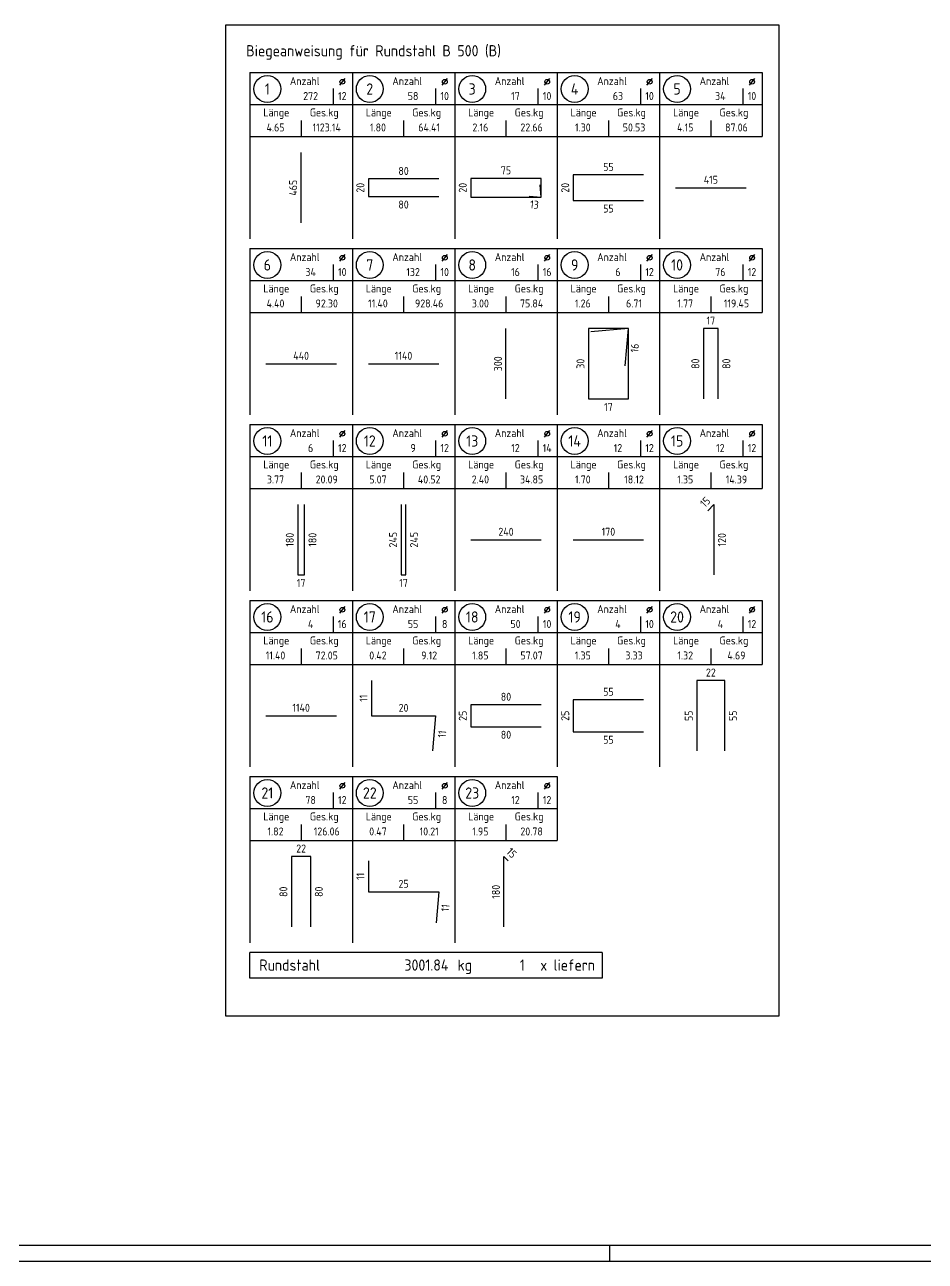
# Model space of a CAD drawing. Extents: x 40 to 126.2, y 46.1 to 88.1.
# Drawn here: x 71.27 to 85.34, y 46.05 to 65.37 of the extents above; entities that cross this region are included whole.
import ezdxf
from ezdxf.enums import TextEntityAlignment as Align

# ---------------------------------------------------------------- set-up
doc = ezdxf.new("R2010")
doc.units = 0
doc.header["$LTSCALE"] = 0.5
doc.linetypes.add('AUSGEZOGEN', pattern=[1000.01, 1000, 0.01])
for name, color, linetype in [('RAHMEN', 7, 'Continuous'), ('RND', 7, 'Continuous'), ('RND_BILD', 7, 'Continuous'), ('TEXT', 7, 'Continuous')]:
    doc.layers.add(name, color=color, linetype=linetype)
doc.styles.add('txt', font='isocp.shx')

# ---------------------------------------------------------------- blocks, each defined once
blk = doc.blocks.new('DINA0')
at = {"layer": 'RAHMEN', "color": 5}
blk.add_line((2, 0.5), (118.4, 0.5), dxfattribs=at)
at = {"layer": 'RAHMEN', "color": 7}
blk.add_line((80.9, 0.5), (80.9, 0), dxfattribs=at)
at = {"layer": 'RAHMEN'}
blk.add_line((0, 0), (118.9, 0), dxfattribs=at)
blk = doc.blocks.new('RND_LIS2')
at = {"layer": 'RND', "color": 3, "linetype": 'Continuous'}
for p, q in [((0, 0), (0, -5.2)), ((0, 0), (3.2, 0)), ((3.2, 0), (3.2, -2)), ((2.6, -0.503), (2.6, -1)), ((0, -1), (3.2, -1)), ((1.6, -1.503), (1.6, -2)), ((0, -2), (3.2, -2))]:
    blk.add_line(p, q, dxfattribs=at)
at = {"layer": 'RND', "color": 7, "linetype": 'Continuous'}
blk.add_line((2.805, -0.39), (2.973, -0.186), dxfattribs=at)
at = {"layer": 'RND', "color": 1, "linetype": 'Continuous'}
blk.add_circle((0.545, -0.513), 0.42, dxfattribs=at)
at = {"layer": 'RND', "color": 7, "linetype": 'Continuous'}
blk.add_circle((2.889, -0.288), 0.075, dxfattribs=at)
at = {"layer": 'RND', "color": 7, "linetype": 'Continuous', "style": 'txt'}
for s, p in [('Anzahl', (1.249, -0.391)), ('Länge', (0.42, -1.373)), ('Ges.kg', (1.872, -1.373))]:
    blk.add_text(s, height=0.25, dxfattribs=at).set_placement(p)
at = {"layer": 'RND', "color": 1, "linetype": 'Continuous', "style": 'txt'}
blk.add_attdef('POS1', text='', height=0.35, dxfattribs=at).set_placement((0.545, -0.513), align=Align.MIDDLE)
at = {"layer": 'RND', "color": 7, "linetype": 'Continuous', "style": 'txt'}
for tag, p in [('STK1', (1.897, -0.859)), ('DS1', (2.885, -0.859)), ('LANG1', (0.8, -1.841)), ('GEW', (2.4, -1.841))]:
    blk.add_attdef(tag, text='', height=0.25, dxfattribs=at).set_placement(p, align=Align.CENTER)
blk = doc.blocks.new('RND_SUM')
at = {"layer": 'RND', "color": 5, "linetype": 'Continuous'}
for p, q in [((0, 0), (0, 0.8)), ((11, 0.8), (0, 0.8)), ((11, 0.8), (11, 0)), ((11, 0), (0, 0))]:
    blk.add_line(p, q, dxfattribs=at)
at = {"layer": 'RND', "color": 1, "linetype": 'Continuous', "style": 'txt'}
for s, p in [('Rundstahl', (0.292, 0.235)), ('kg', (6.483, 0.235))]:
    blk.add_text(s, height=0.35, dxfattribs=at).set_placement(p)
blk.add_text('x liefern', height=0.35, dxfattribs=at).set_placement((10.784, 0.235), align=Align.RIGHT)
for tag, p in [('RND-S', (6.203, 0.235)), ('RND-Z', (8.59, 0.235))]:
    blk.add_attdef(tag, text='', height=0.35, dxfattribs=at).set_placement(p, align=Align.RIGHT)

msp = doc.modelspace()

# ---------------------------------------------------------------- linework, layer by layer
at = {"layer": 'RND_BILD', "color": 1, "linetype": 'AUSGEZOGEN'}
for points in [[(75.5895, 62.2772), (75.5895, 63.3772)], [(80.9395, 63.0272), (79.8395, 63.0272), (79.8395, 62.6272), (80.9395, 62.6272)], [(77.7395, 62.9647), (76.6395, 62.9647), (76.6395, 62.6897), (77.7395, 62.6897)], [(79.1495, 62.6972), (79.3395, 62.6806), (79.3395, 62.9739), (78.2395, 62.9739), (78.2395, 62.6806), (79.3395, 62.6806), (79.3229, 62.8705)], [(81.4395, 62.8272), (82.5395, 62.8272)], [(78.7895, 59.5272), (78.7895, 60.6272)], [(80.65, 60.0428), (80.7011, 60.6272), (80.0778, 60.6272), (80.0778, 59.5272), (80.7011, 59.5272), (80.7011, 60.6272), (80.1167, 60.5761)], [(82.1064, 59.5272), (82.1064, 60.6272), (81.8726, 60.6272), (81.8726, 59.5272)], [(75.0395, 60.0772), (76.1395, 60.0772)], [(76.6395, 60.0772), (77.7395, 60.0772)], [(75.5375, 57.8772), (75.5375, 56.7772), (75.6414, 56.7772), (75.6414, 57.8772)], [(77.1513, 57.8772), (77.1513, 56.7772), (77.2276, 56.7772), (77.2276, 57.8772)], [(81.9409, 57.78), (82.0381, 57.8772), (82.0381, 56.7772)], [(78.2395, 57.3272), (79.3395, 57.3272)], [(79.8395, 57.3272), (80.9395, 57.3272)], [(76.6885, 55.1272), (76.6885, 54.5762), (77.6904, 54.5762), (77.6424, 54.0272)], [(82.2095, 54.0272), (82.2095, 55.1272), (81.7695, 55.1272), (81.7695, 54.0272)], [(79.3395, 54.7491), (78.2395, 54.7491), (78.2395, 54.4054), (79.3395, 54.4054)], [(80.9395, 54.8272), (79.8395, 54.8272), (79.8395, 54.3272), (80.9395, 54.3272)], [(75.0395, 54.5772), (76.1395, 54.5772)], [(75.7407, 51.2772), (75.7407, 52.3772), (75.4382, 52.3772), (75.4382, 51.2772)], [(78.7571, 51.2772), (78.7571, 52.3772), (78.8219, 52.3124)], [(76.6395, 52.3103), (76.6395, 51.8263), (77.7395, 51.8263), (77.6973, 51.3442)]]:
    msp.add_lwpolyline(points, dxfattribs=at)
at = {"layer": 'TEXT', "color": 1, "linetype": 'AUSGEZOGEN'}
msp.add_lwpolyline([(74.4136, 65.3745), (83.054, 65.3745), (83.054, 49.8842), (74.4136, 49.8842)], close=True, dxfattribs=at)

# ---------------------------------------------------------------- block references
at = {"layer": 'RAHMEN', "color": 7, "linetype": 'AUSGEZOGEN', "xscale": 0.5, "yscale": 0.5, "zscale": 0.5}
msp.add_blockref('DINA0', (39.9553, 46.0537), dxfattribs=at)
at = {"layer": 'RND_BILD', "color": 6, "linetype": 'AUSGEZOGEN', "xscale": 0.5, "yscale": 0.5, "zscale": 0.5}
for p, values in [((74.7895, 64.6272), {'POS1': '1', 'STK1': '272', 'DS1': '12', 'LANG1': '4.65', 'GEW': '1123.14'}), ((74.7895, 53.6272), {'POS1': '21', 'STK1': '78', 'DS1': '12', 'LANG1': '1.82', 'GEW': '126.06'})]:
    msp.add_blockref('RND_LIS2', p, dxfattribs=at).add_auto_attribs(values)
at = {"layer": 'RND_BILD', "color": 7, "linetype": 'AUSGEZOGEN', "xscale": 0.5, "yscale": 0.5, "zscale": 0.5}
for name, p, values in [('RND_LIS2', (76.3895, 64.6272), {'POS1': '2', 'STK1': '58', 'DS1': '10', 'LANG1': '1.80', 'GEW': '64.41'}), ('RND_LIS2', (77.9895, 64.6272), {'POS1': '3', 'STK1': '17', 'DS1': '10', 'LANG1': '2.16', 'GEW': '22.66'}), ('RND_LIS2', (79.5895, 64.6272), {'POS1': '4', 'STK1': '63', 'DS1': '10', 'LANG1': '1.30', 'GEW': '50.53'}), ('RND_LIS2', (81.1895, 64.6272), {'POS1': '5', 'STK1': '34', 'DS1': '10', 'LANG1': '4.15', 'GEW': '87.06'}), ('RND_LIS2', (74.7895, 61.8772), {'POS1': '6', 'STK1': '34', 'DS1': '10', 'LANG1': '4.40', 'GEW': '92.30'}), ('RND_LIS2', (76.3895, 61.8772), {'POS1': '7', 'STK1': '132', 'DS1': '10', 'LANG1': '11.40', 'GEW': '928.46'}), ('RND_LIS2', (77.9895, 61.8772), {'POS1': '8', 'STK1': '16', 'DS1': '16', 'LANG1': '3.00', 'GEW': '75.84'}), ('RND_LIS2', (79.5895, 61.8772), {'POS1': '9', 'STK1': '6', 'DS1': '12', 'LANG1': '1.26', 'GEW': '6.71'}), ('RND_LIS2', (81.1895, 61.8772), {'POS1': '10', 'STK1': '76', 'DS1': '12', 'LANG1': '1.77', 'GEW': '119.45'}), ('RND_LIS2', (74.7895, 59.1272), {'POS1': '11', 'STK1': '6', 'DS1': '12', 'LANG1': '3.77', 'GEW': '20.09'}), ('RND_LIS2', (76.3895, 59.1272), {'POS1': '12', 'STK1': '9', 'DS1': '12', 'LANG1': '5.07', 'GEW': '40.52'}), ('RND_LIS2', (77.9895, 59.1272), {'POS1': '13', 'STK1': '12', 'DS1': '14', 'LANG1': '2.40', 'GEW': '34.85'}), ('RND_LIS2', (79.5895, 59.1272), {'POS1': '14', 'STK1': '12', 'DS1': '12', 'LANG1': '1.70', 'GEW': '18.12'}), ('RND_LIS2', (81.1895, 59.1272), {'POS1': '15', 'STK1': '12', 'DS1': '12', 'LANG1': '1.35', 'GEW': '14.39'}), ('RND_LIS2', (74.7895, 56.3772), {'POS1': '16', 'STK1': '4', 'DS1': '16', 'LANG1': '11.40', 'GEW': '72.05'}), ('RND_LIS2', (76.3895, 56.3772), {'POS1': '17', 'STK1': '55', 'DS1': '8', 'LANG1': '0.42', 'GEW': '9.12'}), ('RND_LIS2', (77.9895, 56.3772), {'POS1': '18', 'STK1': '50', 'DS1': '10', 'LANG1': '1.85', 'GEW': '57.07'}), ('RND_LIS2', (79.5895, 56.3772), {'POS1': '19', 'STK1': '4', 'DS1': '10', 'LANG1': '1.35', 'GEW': '3.33'}), ('RND_LIS2', (81.1895, 56.3772), {'POS1': '20', 'STK1': '4', 'DS1': '12', 'LANG1': '1.32', 'GEW': '4.69'}), ('RND_LIS2', (76.3895, 53.6272), {'POS1': '22', 'STK1': '55', 'DS1': '8', 'LANG1': '0.47', 'GEW': '10.21'}), ('RND_LIS2', (77.9895, 53.6272), {'POS1': '23', 'STK1': '12', 'DS1': '12', 'LANG1': '1.95', 'GEW': '20.78'}), ('RND_SUM', (74.7895, 50.4772), {'RND-S': '3001.84', 'RND-Z': '1'})]:
    msp.add_blockref(name, p, dxfattribs=at).add_auto_attribs(values)

# ---------------------------------------------------------------- texts
at = {"layer": 'RND_BILD', "color": 7, "linetype": 'AUSGEZOGEN', "style": 'txt'}
for s, p in [('55', (80.3895, 63.1522)), ('80', (77.1895, 63.0897)), ('75', (78.7895, 63.0989)), ('415', (81.9895, 62.9522)), ('80', (77.1895, 62.5647)), ('55', (80.3895, 62.5022)), ('17', (81.9895, 60.7522)), ('440', (75.5895, 60.2022)), ('1140', (77.1895, 60.2022)), ('17', (80.3895, 59.4022)), ('240', (78.7895, 57.4522)), ('170', (80.3895, 57.4522)), ('17', (75.5895, 56.6522)), ('17', (77.1895, 56.6522)), ('22', (81.9895, 55.2522)), ('80', (78.7895, 54.8741)), ('55', (80.3895, 54.9522)), ('1140', (75.5895, 54.7022)), ('20', (77.1895, 54.7012)), ('80', (78.7895, 54.2804)), ('55', (80.3895, 54.2022)), ('22', (75.5895, 52.5022)), ('25', (77.1895, 51.9513))]:
    msp.add_text(s, height=0.125, dxfattribs=at).set_placement(p, align=Align.MIDDLE)
for s, rotation, p in [('465', 90, (75.4645, 62.8272)), ('20', 90, (76.5145, 62.8272)), ('20', 90, (78.1145, 62.8272)), ('20', 90, (79.7145, 62.8272)), ('13', 354.99986, (79.2336, 62.5644)), ('16', 84.99986, (80.8001, 60.3241)), ('300', 90, (78.6645, 60.0772)), ('30', 90, (79.9528, 60.0772)), ('80', 90, (81.7476, 60.0772)), ('80', 90, (82.2314, 60.0772)), ('15', 45, (81.9011, 57.917)), ('180', 90, (75.4125, 57.3272)), ('180', 90, (75.7664, 57.3272)), ('245', 90, (77.0263, 57.3272)), ('245', 90, (77.3526, 57.3272)), ('120', 90, (82.1631, 57.3272)), ('11', 90, (76.5635, 54.8517)), ('25', 90, (78.1145, 54.5772)), ('25', 90, (79.7145, 54.5772)), ('55', 90, (81.6445, 54.5772)), ('55', 90, (82.3345, 54.5772)), ('11', 85, (77.7909, 54.2908)), ('15', 315, (78.8779, 52.4332)), ('11', 90, (76.5145, 52.0683)), ('80', 90, (75.3132, 51.8272)), ('80', 90, (75.8657, 51.8272)), ('180', 90, (78.6321, 51.8272)), ('11', 85, (77.8429, 51.5743))]:
    msp.add_text(s, height=0.125, rotation=rotation, dxfattribs=at).set_placement(p, align=Align.MIDDLE)
at = {"layer": 'TEXT', "color": 1, "linetype": 'AUSGEZOGEN', "style": 'txt'}
msp.add_text('Biegeanweisung für Rundstahl B 500 (B)', height=0.175, dxfattribs=at).set_placement((74.7304, 64.8806))

doc.saveas('drawing.dxf')
